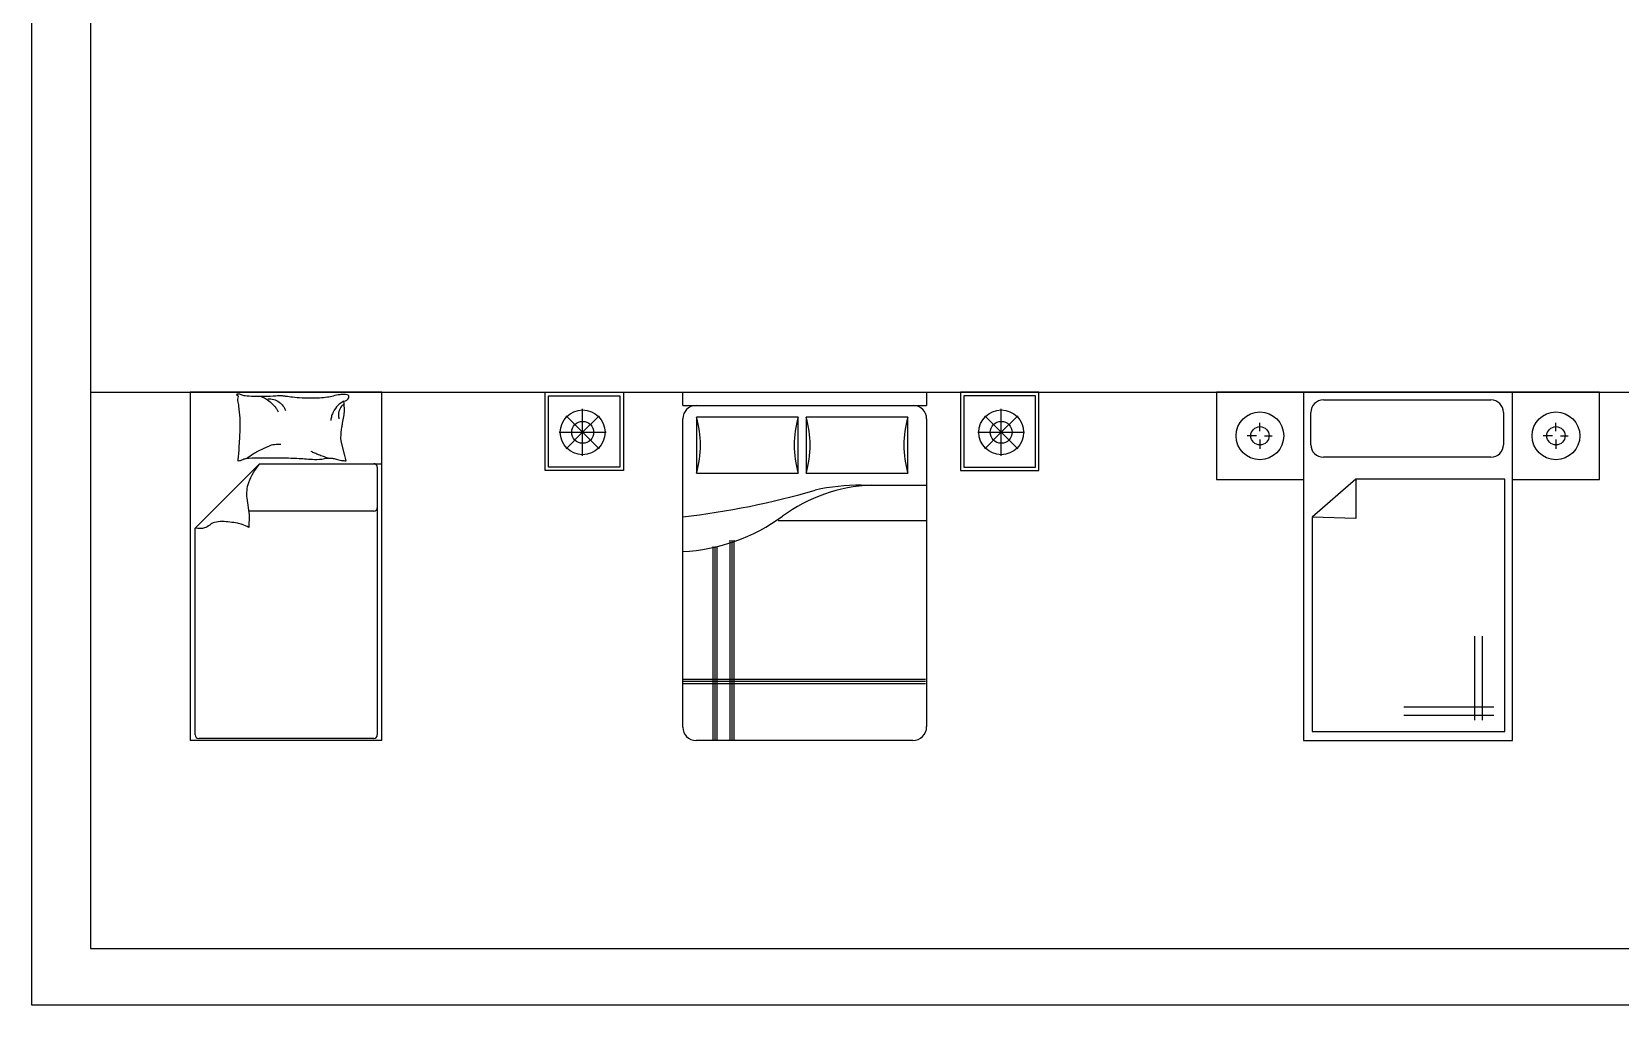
# Model space of a CAD drawing. Header units: inches. Extents: x 9.7 to 52.2, y 13.1 to 37.9.
# Drawn here: x 31.24 to 40.36, y 13.1 to 18.69 of the extents above; entities that cross this region are included whole.
import ezdxf

# ---------------------------------------------------------------- set-up
doc = ezdxf.new("R2010")
doc.units = ezdxf.units.IN
doc.header["$MEASUREMENT"] = 0
for name, color, linetype in [('02', 2, 'Continuous'), ('1', 1, 'Continuous'), ('kadrbm', 4, 'Continuous')]:
    doc.layers.add(name, color=color, linetype=linetype)

# ---------------------------------------------------------------- blocks, each defined once
blk = doc.blocks.new('kadrbm')
at = {"layer": 'kadrbm', "color": 4}
blk.add_lwpolyline([(0, 0), (0, 24.7972), (21, 24.7972), (21, 0), (0, 0)], close=True, dxfattribs=at)
blk.add_lwpolyline([(20.6631, 0.3257), (20.6631, 24.4603), (0.3369, 24.4603), (0.3369, 0.3257), (20.6631, 0.3257)], dxfattribs=at)

msp = doc.modelspace()

# ---------------------------------------------------------------- linework, layer by layer
at = {"layer": '02'}
for p, q in [((32.1478, 16.621), (32.1478, 14.621)), ((33.2478, 16.621), (32.1478, 16.621)), ((33.2478, 14.621), (33.2478, 16.621)), ((34.1853, 16.621), (34.6353, 16.621)), ((34.1853, 16.171), (34.1853, 16.621)), ((34.6353, 16.621), (34.6353, 16.171)), ((34.9762, 16.621), (36.3768, 16.621)), ((34.9762, 16.5448), (34.9762, 16.621)), ((36.3768, 16.621), (36.3768, 16.5448)), ((36.5713, 16.621), (36.5713, 16.171)), ((37.0213, 16.621), (36.5713, 16.621)), ((37.0213, 16.171), (37.0213, 16.621)), ((38.541, 16.621), (38.541, 14.621)), ((39.741, 14.621), (39.741, 16.621)), ((34.2053, 16.601), (34.6153, 16.601)), ((34.2053, 16.191), (34.2053, 16.601)), ((34.4013, 16.2566), (34.4013, 16.5254)), ((34.6153, 16.601), (34.6153, 16.191)), ((34.9762, 16.5448), (36.3768, 16.5448)), ((36.5913, 16.601), (36.5913, 16.191)), ((37.0013, 16.601), (36.5913, 16.601)), ((36.8053, 16.2566), (36.8053, 16.5254)), ((37.0013, 16.191), (37.0013, 16.601)), ((38.6554, 16.577), (39.6173, 16.577)), ((34.4013, 16.391), (34.3063, 16.4861)), ((34.4013, 16.391), (34.4963, 16.4861)), ((34.9762, 14.697), (34.9762, 16.4686)), ((35.6389, 16.4774), (35.0555, 16.4774)), ((35.0555, 16.4774), (35.0555, 16.1574)), ((35.6389, 16.1574), (35.6389, 16.4774)), ((36.2689, 16.4774), (35.6846, 16.4774)), ((35.6846, 16.4774), (35.6846, 16.1574)), ((36.2689, 16.1574), (36.2689, 16.4774)), ((36.3768, 16.4686), (36.3768, 14.7008)), ((36.8053, 16.391), (36.7102, 16.4861)), ((36.8053, 16.391), (36.9003, 16.4861)), ((38.291, 16.3985), (38.291, 16.4457)), ((38.5834, 16.3199), (38.5834, 16.505)), ((39.6893, 16.505), (39.6893, 16.3199)), ((39.991, 16.3985), (39.991, 16.4457)), ((34.2669, 16.391), (34.5357, 16.391)), ((34.4013, 16.391), (34.3063, 16.296)), ((34.4013, 16.391), (34.4013, 16.391)), ((34.4013, 16.391), (34.4963, 16.296)), ((36.6709, 16.391), (36.9397, 16.391)), ((36.8053, 16.391), (36.7102, 16.296)), ((36.8053, 16.391), (36.8053, 16.391)), ((36.8053, 16.391), (36.9003, 16.296)), ((38.2717, 16.371), (38.2183, 16.371)), ((38.291, 16.3502), (38.291, 16.2954)), ((38.3175, 16.371), (38.3613, 16.371)), ((39.9717, 16.371), (39.9183, 16.371)), ((39.991, 16.3502), (39.991, 16.2954)), ((40.0175, 16.371), (40.0613, 16.371)), ((39.6173, 16.2479), (38.6554, 16.2479)), ((32.5452, 16.2107), (32.1762, 15.8409)), ((32.5452, 16.2107), (33.2478, 16.2107)), ((33.222, 16.1907), (33.222, 14.6532)), ((34.6353, 16.171), (34.1853, 16.171)), ((34.6153, 16.191), (34.2053, 16.191)), ((35.0555, 16.1574), (35.6389, 16.1574)), ((35.6846, 16.1574), (36.2689, 16.1574)), ((36.5713, 16.171), (37.0213, 16.171)), ((36.5913, 16.191), (37.0013, 16.191)), ((36.0009, 16.0876), (36.3768, 16.0876)), ((38.8422, 16.1225), (38.5913, 15.9032)), ((39.6972, 16.1225), (38.8422, 16.1225)), ((38.8422, 16.1225), (38.8422, 15.8953)), ((39.6972, 14.6734), (39.6972, 16.1225)), ((33.202, 15.9381), (32.4834, 15.9381)), ((35.5244, 15.8844), (36.3768, 15.8844)), ((38.5913, 15.9032), (38.5913, 14.6734)), ((38.8422, 15.8953), (38.5913, 15.9032)), ((32.1762, 14.6532), (32.1762, 15.8409)), ((35.1482, 15.7354), (35.1482, 14.6208)), ((35.1602, 15.7354), (35.1602, 14.6208)), ((35.1722, 15.7354), (35.1722, 14.6208)), ((35.2464, 15.7715), (35.2464, 14.6208)), ((35.2584, 15.7715), (35.2584, 14.6208)), ((35.2704, 15.7715), (35.2704, 14.6208)), ((39.5244, 14.7383), (39.5244, 15.2212)), ((39.5692, 14.7383), (39.5692, 15.2212)), ((34.9762, 14.9729), (36.3699, 14.9729)), ((34.9762, 14.9609), (36.3699, 14.9609)), ((34.9762, 14.9489), (36.3699, 14.9489)), ((39.1168, 14.8144), (39.6344, 14.8144)), ((39.1168, 14.7674), (39.6344, 14.7674)), ((33.2478, 14.621), (32.1478, 14.621)), ((33.202, 14.6332), (32.1962, 14.6332)), ((36.2968, 14.6208), (35.0524, 14.6208)), ((38.541, 14.621), (39.741, 14.621)), ((38.5913, 14.6734), (39.6972, 14.6734))]:
    msp.add_line(p, q, dxfattribs=at)
for points in [[(33.0298, 16.5698, 0.263368), (33.0578, 16.5886, 0.494818), (33.0486, 16.6073, 0.049225), (33.0309, 16.6091, 0.036831), (33.0073, 16.6073, 0.031893), (32.9693, 16.5992, -0.035782), (32.9354, 16.5922, -0.032941), (32.8457, 16.5863, -0.026564), (32.7345, 16.5922, -0.017905), (32.697, 16.5976, 0.033397), (32.6768, 16.5998, 0.03204), (32.6397, 16.5991, -0.018442), (32.5754, 16.5961, -0.010837), (32.5106, 16.5968, -0.014624), (32.4627, 16.5998, -0.111249), (32.4402, 16.6071, 0.153708), (32.4233, 16.6111, 0.076444), (32.4158, 16.6093, 0.215512), (32.4139, 16.6073, 0.585858), (32.4166, 16.6043, -0.363489), (32.4214, 16.6017, -0.191716), (32.4215, 16.5901, 0.129675), (32.4195, 16.5735, 0.01735), (32.4225, 16.5567, -0.019326), (32.4252, 16.5416, -0.018818), (32.4318, 16.4733, -0.021828), (32.4327, 16.414, -0.006204), (32.4313, 16.3802, -0.001963), (32.4252, 16.2733, -0.028341), (32.4209, 16.2372, 0.117014), (32.4214, 16.2282, 0.36606), (32.4228, 16.2273, 0.03973), (32.4364, 16.2301, 0.048309), (32.4502, 16.2356, -0.062981), (32.4608, 16.2395, -0.04058), (32.4842, 16.2429, -0.014345), (32.551, 16.2451, -0.005484), (32.6764, 16.2444, -0.007153), (32.7726, 16.2414, -0.008762), (32.8151, 16.2387, 0.008153), (32.8608, 16.2357, 0.06251), (32.9179, 16.2401, -0.078669), (32.9635, 16.2422, -0.047825), (32.9859, 16.2375, 0.034494), (33.0167, 16.2301, 0.023571), (33.042, 16.2271, 0.510228), (33.043, 16.2282), (33.0355, 16.2583), (33.0148, 16.3408, -0.073041), (33.0129, 16.3604, -0.023305), (33.0186, 16.4215, -0.018299), (33.0226, 16.4444, 0.01097), (33.03, 16.4824, 0.042281), (33.0329, 16.5167, 0.027201), (33.03, 16.5701)], [(32.556, 16.596, -0.027842), (32.5797, 16.5854, -0.048685), (32.5923, 16.5773, -0.023666), (32.6202, 16.5529, -0.031223), (32.6392, 16.5322, -0.046801), (32.6443, 16.5246, -0.023191), (32.6524, 16.5079)], [(32.5927, 16.5838, -0.088153), (32.6272, 16.5803, -0.088153), (32.6584, 16.565, -0.077547), (32.68, 16.5434, -0.077547), (32.6941, 16.5163)], [(33.03, 16.5698, 0.077379), (32.9952, 16.5445, 0.077379), (32.9697, 16.5097, 0.047525), (32.9598, 16.4851, 0.047525), (32.9547, 16.4591)], [(33.0315, 16.5538, 0.05369), (33.0173, 16.5408, 0.070312), (33.0092, 16.5285, 0.015448), (33.0054, 16.5199, 0.013244), (33.0017, 16.5097, 0.082127), (32.9987, 16.4916, 0.064164), (33.0017, 16.4684)], [(32.4702, 16.2414, -0.016108), (32.5091, 16.2676, -0.024599), (32.5359, 16.2827, -0.009477), (32.585, 16.306, -0.015937), (32.6148, 16.3183, -0.072521), (32.6312, 16.3219, -0.033339), (32.6674, 16.3221)], [(32.9394, 16.2429, -0.009729), (32.9121, 16.2519, -0.009729), (32.8852, 16.262, -0.007971), (32.8635, 16.2711, -0.007971), (32.842, 16.2808)], [(32.5452, 16.2107, 0.085272), (32.4819, 16.1006, 0.124044), (32.4726, 16.013), (32.4863, 15.9176), (32.4845, 15.8451)], [(32.4845, 15.8451, 0.027362), (32.446, 15.8615, 0.040834), (32.4189, 15.8689, 0.038441), (32.3312, 15.8784, 0.076528), (32.2871, 15.8731, 0.103649), (32.2596, 15.8587, -0.093398), (32.2294, 15.8422, -0.072727), (32.2073, 15.8384, -0.052315), (32.1762, 15.8409)]]:
    msp.add_lwpolyline(points, format="xyb", dxfattribs=at)
for points in [[(39.741, 16.121), (40.241, 16.121), (40.241, 16.621), (38.041, 16.621)], [(38.041, 16.621), (38.041, 16.121), (38.541, 16.121)]]:
    msp.add_lwpolyline(points, dxfattribs=at)
for centre, radius in [((34.4013, 16.391), 0.1285), ((36.8053, 16.391), 0.1285), ((34.4013, 16.391), 0.0628), ((36.8053, 16.391), 0.0628), ((38.291, 16.371), 0.1372), ((38.291, 16.371), 0.0526), ((39.991, 16.371), 0.1372), ((39.991, 16.371), 0.0526)]:
    msp.add_circle(centre, radius, dxfattribs=at)
for centre, radius, start, end in [((35.0524, 16.4686), 0.0762, 90, 180), ((36.3006, 16.4686), 0.0762, 0, 90), ((38.6554, 16.505), 0.072, 90, 180), ((39.6173, 16.505), 0.072, 0, 90), ((34.5068, 16.3174), 0.5715, 343.7398, 16.2602), ((36.1875, 16.3174), 0.5715, 163.7398, 196.2602), ((35.1359, 16.3174), 0.5715, 343.7398, 16.2602), ((36.8175, 16.3174), 0.5715, 163.7398, 196.2602), ((38.6554, 16.3199), 0.072, 180, 270), ((39.6173, 16.3199), 0.072, 270, 0), ((33.202, 16.1907), 0.02, 0, 90), ((34.4955, 20.2806), 4.4006, 276.27217, 286.39109), ((36.0992, 15.1548), 0.9338, 92.53978, 126.04031), ((36.0005, 14.8683), 1.2193, 89.98136, 102.46674), ((33.202, 15.9581), 0.02, 270, 0), ((34.9193, 16.7743), 1.07, 273.04871, 306.10591), ((35.0524, 14.697), 0.0762, 180, 270), ((36.2968, 14.7008), 0.08, 270, 0), ((32.1962, 14.6532), 0.02, 180, 270), ((33.202, 14.6532), 0.02, 270, 0)]:
    msp.add_arc(centre, radius, start, end, dxfattribs=at)
at = {"layer": '1'}
msp.add_line((31.5745, 16.621), (51.9007, 16.621), dxfattribs=at)

# ---------------------------------------------------------------- block references
at = {"layer": 'kadrbm'}
msp.add_blockref('kadrbm', (31.2376, 13.1005), dxfattribs=at)

doc.saveas('drawing.dxf')
